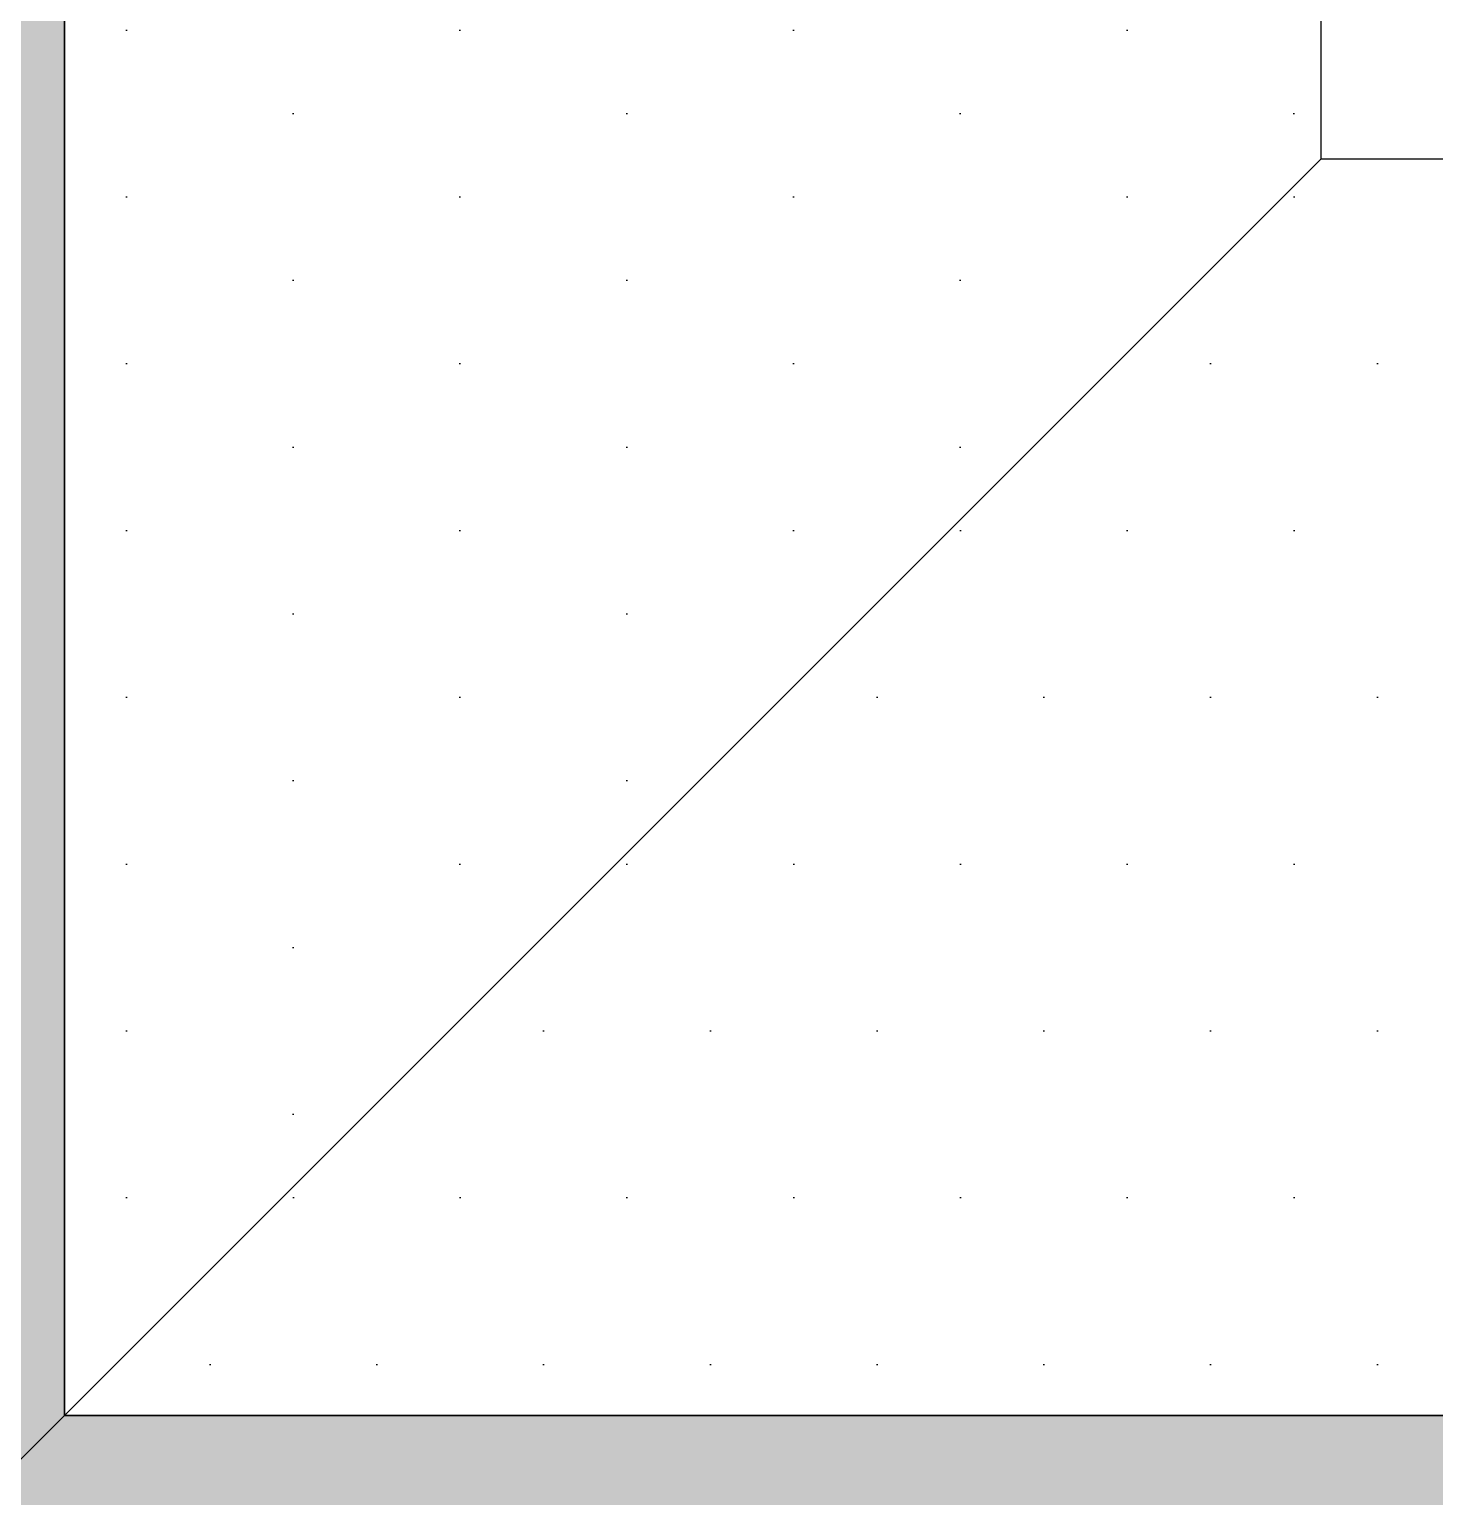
# Model space of a CAD drawing. Header units: millimetres. Extents: x 2519235 to 7246330, y 25937 to 201821.
# Drawn here: x 2717538.8 to 2717873.2, y 105497.6 to 105846.8 of the extents above; entities that cross this region are included whole.
import ezdxf

# ---------------------------------------------------------------- set-up
doc = ezdxf.new("R2010")
doc.units = ezdxf.units.MM
doc.set_wipeout_variables(frame=1)
doc.linetypes.add('CENTER', pattern=[50.800000000000004, 31.75, -6.35, 6.35, -6.35])
doc.linetypes.add('HIDDEN', pattern=[0.375, 0.25, -0.125])
for name, color, linetype in [('000 - 0_HIDE_OBJ_FRAMING_DEF_SUB_1', 7, 'Continuous'), ('000 - CONCRETE_COL_CUT_COLOR_1', 7, 'Continuous'), ('000 - CONCRETE_COL_CUT_COLOR_5', 7, 'Continuous'), ('000 - CONCRETE_COL_HATCH_', 7, 'Continuous'), ('000 - CONCRETE_COL_WIPEOUT_', 7, 'Continuous'), ('000 - STRUCTURE_STEEL_ACCESORIES_MAIN_COLOR_2', 7, 'Continuous'), ('000 - STRUCTURE_STEEL_ACCESORIES_WIPEOUT_', 7, 'Continuous'), ('010 - ASPG_ACCESSORIES_HATCH_', 7, 'Continuous'), ('010 - ASPG_ACCESSORIES_MAIN_COLOR_1', 7, 'Continuous'), ('010 - ASPG_ACCESSORIES_SUB_COLOR_1', 7, 'Continuous'), ('010 - ASPG_ACCESSORIES_SUB_COLOR_2', 7, 'Continuous'), ('010 - ASPG_ACCESSORIES_SYMBOL_', 7, 'Continuous'), ('010 - ASPG_ACCESSORIES_WIPEOUT_', 7, 'Continuous'), ('010 - ASPG_FASTERN_DEF_SUB', 7, 'Continuous'), ('010 - ASPG_FASTERN_HIDDEN_', 7, 'Continuous'), ('010 - ASPG_FASTERN_MAIN_COLOR_1', 7, 'Continuous'), ('010 - ASPG_FASTERN_SUB_COLOR_2', 7, 'Continuous'), ('010 - ASPG_FLASHING_HATCH_', 7, 'Continuous'), ('010 - ASPG_FLASHING_MAIN_COLOR_2', 7, 'Continuous'), ('010 - ASPG_FLASHING_MAIN_COLOR_4', 7, 'Continuous'), ('010 - ASPG_FLASHING_WIPEOUT_', 7, 'Continuous'), ('A-GLAZ-CURT', 7, 'Continuous'), ('Xref-PLAN-106.940$0$_C300x300', 7, 'Continuous'), ('Xref-PLAN-106.940$0$_PP-Dim', 7, 'Continuous')]:
    doc.layers.add(name, color=color, linetype=linetype)
pattern_1 = [(45, (68845973.91123614, -106253.6340706302), (-4.041115254481119, 4.041115254481119), []), (45, (68845976.60531414, -106253.6340706302), (-4.041115254481119, 4.041115254481119), [])]
pattern_2 = [(315, (-106132.4892735402, -14494238.67851865), (1.01027881362028, 1.01027881362028), []), (315, (-106132.4892735402, -14494239.35203815), (1.01027881362028, 1.01027881362028), [])]
pattern_3 = [(0, (0, 0), (3.96875, 7.9375), [0, -7.9375])]
pattern_4 = [(0, (0, 0), (19.84375, 39.6875), [0, -39.6875])]

# ---------------------------------------------------------------- blocks, each defined once
blk = doc.blocks.new('DPA_CP_Entrance Louver Grill Vertical - Louver Grill Vertical Z-27953553-ENTRANCE 1 - LOWER ROOF LEVEL PLAN')
at = {"layer": '000 - 0_HIDE_OBJ_FRAMING_DEF_SUB_1', "color": 7, "lineweight": 35}
for p, q in [((649.9999999997483, 50.00000000002328), (649.9999999997483, 0)), ((699.9999999997716, 0), (699.9999999997716, 50.00000000002328)), ((649.9999999997483, 0), (699.9999999997716, 0))]:
    blk.add_line(p, q, dxfattribs=at)
blk = doc.blocks.new('A$C7e7c92b9')
at = {"layer": 'A-GLAZ-CURT', "color": 7, "rotation": 180}
blk.add_blockref('DPA_CP_Entrance Louver Grill Vertical - Louver Grill Vertical Z-27953553-ENTRANCE 1 - LOWER ROOF LEVEL PLAN', (119320.1784537779, 10058.46624570605), dxfattribs=at)
blk = doc.blocks.new('Xref-PLAN-106.940$0$_C300-300')
at = {"color": 7}
blk.add_lwpolyline([(-150, 0), (150, 0), (150, -300), (-150, -300)], close=True, dxfattribs=at)
at = {"layer": 'Defpoints', "color": 7}
for p, q in [((0, -94.09830056250212), (0, -205.9016994374979)), ((-55.90169943746878, -150), (55.90169943746878, -150))]:
    blk.add_line(p, q, dxfattribs=at)
blk = doc.blocks.new('Xref-PLAN-106.940')
at = {"layer": 'Xref-PLAN-106.940$0$_PP-Dim', "color": 7}
for p, q in [((118619.1805612045, 12230.69307195211), (118619.1805612045, 10058.39544955259)), ((118919.1805612045, 12230.69307195211), (118919.1805612045, 10358.39544955259)), ((118919.1805612045, 10358.39544955259), (124394.1805612054, 10358.39544955259)), ((118619.1805612045, 10058.39544955259), (124394.1805612054, 10058.39544955259))]:
    blk.add_line(p, q, dxfattribs=at)
at = {"layer": 'Xref-PLAN-106.940$0$_C300x300', "color": 7}
blk.add_blockref('Xref-PLAN-106.940$0$_C300-300', (118769.1805612045, 10358.39544955259), dxfattribs=at)
blk = doc.blocks.new('*U2096')
at = {"layer": '000 - CONCRETE_COL_HATCH_'}
h = blk.add_hatch(dxfattribs=at)
h.set_pattern_fill('AR-CONC', scale=0.04)
h.set_pattern_definition([(49.99999999999999, (598.0042148602201, -835906.8256906054), (7.28738675984016, -0.6375634215561234), [0.762, -8.382000000000001]), (355, (598.0042148602201, -835906.8256906054), (-1.409736856998774, 7.642273809561406), [0.6096, -6.7056233668]), (100.4514447, (598.6114951401955, -835906.8788207454), (5.877649883614131, 7.004710076487804), [0.6476003519999999, -7.123609783999998]), (46.18420000000001, (598.0042148602201, -835904.7936906054), (10.8431616356852, -1.681693117309086), [1.143, -12.573]), (96.63555760999992, (598.9078108602093, -835904.9338306055), (9.49616536206012, 9.897044983908861), [0.9714009256, -10.6854243264]), (351.1841511700001, (598.0042148602201, -835904.7936906054), (9.496165362599081, 9.897044983421306), [0.9143986828, -10.0583892768]), (21, (599.0202148601652, -835905.3016906055), (6.064575650765299, -4.090607927483505), [0.762, -8.382000000000001]), (326.0000000000001, (599.0202148601652, -835905.3016906055), (2.472081133905883, 7.367518644892771), [0.6096, -6.7056]), (71.45144499999999, (599.5255961641792, -835905.6425746015), (8.536656771148646, 3.27691075543621), [0.6476003520000001, -7.123597503999999]), (37.50000000000001, (598.0042148602201, -835906.8256906054), (0.1235441300236727, 3.382201554926124), [0, -6.62432, 0, -6.807200000000001, 0, -6.731000000000001]), (7.499999999999999, (598.0042148602201, -835906.8256906054), (2.67278650041223, 4.00722299272478), [0, -3.88112, 0, -6.47192, 0, -2.5654]), (327.5, (595.7385348602088, -835906.8256906054), (5.423623806674856, -0.2291497597069377), [0, -2.54, 0, -7.9248, 0, -10.5156]), (317.5, (594.7225348602055, -835906.8256906054), (5.925167255440722, 1.017059641333321), [0, -3.302, 0, -5.26288, 0, -7.4676])])
h.paths.add_polyline_path([(-1.667805984044525e-10, 1.091393642127514e-11), (299.0021074263532, 0), (299.0021074263532, 300), (0, 300)])
at = {"layer": '000 - CONCRETE_COL_CUT_COLOR_1', "color": 7, "lineweight": -2}
blk.add_lwpolyline([(-1.667805984044525e-10, 1.091393642127514e-11), (299.0021074263532, 0), (299.0021074263532, 300), (0, 300), (0, 300), (0, 300), (0, 300), (0, 300), (0, 300), (0, 300), (0, 300), (0, 300), (0, 300), (0, 300), (0, 300), (0, 300), (0, 300), (0, 300), (0, 300), (0, 300), (0, 300), (0, 300), (0, 300), (0, 300), (0, 300), (0, 300), (0, 300), (0, 300), (0, 300), (0, 300), (0, 300), (0, 300), (0, 300), (0, 300), (0, 300), (0, 300), (0, 300), (0, 300), (0, 300), (0, 300), (0, 300), (0, 300), (0, 300), (0, 300), (0, 300), (0, 300), (0, 300), (0, 300)], close=True, dxfattribs=at)
blk = doc.blocks.new('A$C6d15e31b')
at = {"color": 7}
blk.add_blockref('Xref-PLAN-106.940', (-135619.3374636862, -23258.39544955263), dxfattribs=at)
at = {"layer": '000 - 0_HIDE_OBJ_FRAMING_DEF_SUB_1', "color": 7}
blk.add_blockref('A$C7e7c92b9', (-135619.3374636862, -23258.39544955263), dxfattribs=at)
at = {"layer": '000 - CONCRETE_COL_CUT_COLOR_5', "color": 7}
blk.add_blockref('*U2096', (-16999.15900990833, -13200.00000000003), dxfattribs=at)
blk = doc.blocks.new('*U3382')
at = {"layer": '010 - ASPG_ACCESSORIES_SUB_COLOR_2', "color": 7}
for p, q in [((-2.084999999999127, -1.547816335794778), (-2.084999999999127, 0)), ((2.084999999999013, -1.047816335789321), (2.084999999999127, 0)), ((-2.729999999999563, -1.899999999995998), (2.729999999999563, -1.399999999995998)), ((-2.729999999999563, -1.899999999995998), (-2.084999999999127, -1.547816335789321)), ((-2.729999999999563, -1.899999999995998), (-2.084999999999127, -2.252183664200857)), ((-2.729999999999563, -3.69999999999709), (2.729999999999563, -3.19999999999709)), ((-2.729999999999563, -3.69999999999709), (-2.084999999999127, -3.347816335790412)), ((-2.084999999999127, -1.547816335789321), (2.084999999999127, -1.047816335789321)), ((-2.084999999999127, -2.252183664200857), (2.084999999999127, -1.752183664200857)), ((-2.084999999999013, -3.347816335790412), (-2.084999999999127, -2.252183664206314)), ((-2.084999999999127, -3.347816335790412), (2.084999999999127, -2.847816335790412)), ((2.729999999999563, -1.399999999995998), (2.084999999999127, -1.047816335789321)), ((2.729999999999563, -1.399999999995998), (2.084999999999127, -1.752183664200857)), ((2.084999999999013, -2.847816335790412), (2.0849999999989, -1.752183664201084)), ((2.729999999999563, -3.19999999999709), (2.084999999999127, -2.847816335790412)), ((2.729999999999563, -3.19999999999709), (2.084999999999127, -3.552183664201948)), ((-2.729999999999563, -3.69999999999709), (-2.084999999999127, -4.052183664201948)), ((-2.729999999999563, -5.499999999998181), (2.729999999999563, -4.999999999998181)), ((-2.729999999999563, -5.499999999998181), (2.729999999999563, -4.999999999998181)), ((-2.729999999999563, -5.499999999998181), (-2.084999999999127, -5.147816335791504)), ((-2.729999999999563, -5.499999999998181), (-2.084999999999127, -5.147816335791504)), ((-2.729999999999563, -5.499999999998181), (-2.084999999999127, -5.852183664203039)), ((-2.729999999999563, -5.499999999998181), (-2.084999999999127, -5.852183664203039)), ((-2.729999999999563, -7.299999999999272), (2.729999999999563, -6.799999999999272)), ((-2.729999999999563, -7.299999999999272), (-2.084999999999127, -6.947816335792595)), ((-2.084999999999127, -4.052183664201948), (2.084999999999127, -3.552183664201948)), ((-2.0849999999989, -5.147816335791504), (-2.084999999999013, -4.052183664201948)), ((-2.084999999999127, -5.147816335791504), (2.084999999999127, -4.647816335791504)), ((-2.084999999999127, -5.147816335791504), (2.084999999999127, -4.647816335791504)), ((-2.084999999999127, -5.852183664203039), (2.084999999999127, -5.352183664203039)), ((-2.084999999999127, -5.852183664203039), (2.084999999999127, -5.352183664203039)), ((-2.084999999999127, -6.947816335792595), (-2.0849999999989, -5.852183664203039)), ((-2.084999999999127, -6.947816335792595), (-2.084999999999127, -5.852183664203039)), ((-2.084999999999127, -6.947816335792595), (2.084999999999127, -6.447816335792595)), ((2.084999999999241, -4.647816335791504), (2.084999999999241, -3.552183664201948)), ((2.729999999999563, -4.999999999998181), (2.084999999999127, -4.647816335791504)), ((2.729999999999563, -4.999999999998181), (2.084999999999127, -4.647816335791504)), ((2.729999999999563, -4.999999999998181), (2.084999999999127, -5.352183664203039)), ((2.729999999999563, -4.999999999998181), (2.084999999999127, -5.352183664203039)), ((2.084999999999127, -6.447816335792595), (2.084999999999127, -5.352183664203039)), ((2.084999999999127, -6.447816335792595), (2.084999999999241, -5.352183664203039)), ((2.729999999999563, -6.799999999999272), (2.084999999999127, -6.447816335792595)), ((2.729999999999563, -6.799999999999272), (2.084999999999127, -7.152183664204131)), ((-2.729999999999563, -7.299999999999272), (-2.084999999999127, -7.652183664204131)), ((-2.729999999999563, -9.099999999998545), (-2.084999999999127, -8.747816335793686)), ((-2.729999999999563, -9.099999999998545), (-1.568355612604137, -8.982641209644498)), ((-2.729999999999563, -9.099999999998545), (-2.084999999999127, -9.452183664205222)), ((-2.084999999999127, -7.652183664204131), (2.084999999999127, -7.152183664204131)), ((-2.084999999999127, -8.747816335793686), (-2.084999999999127, -7.652183664204131)), ((-2.084999999999127, -8.747816335793686), (-1.064489079482883, -8.605286877620529)), ((-2.084999999999127, -9.452183664205222), (-1.629698446698967, -9.388594061787444)), ((-2.084999999999127, -10.54781633579296), (-2.084999999999127, -9.452183664205222)), ((0.4333070988686814, -8.43729858455481), (2.084999999999127, -8.247816335793686)), ((0.7141825614198751, -8.775605983184505), (2.729999999999563, -8.599999999998545)), ((0.7141825614198751, -9.102437496409038), (2.084999999999127, -8.952183664205222)), ((0.7141825614198751, -10.20507654483481), (2.084999999999127, -10.04781633579296)), ((0.7141825614198751, -10.57560598318378), (2.729999999999563, -10.39999999999964)), ((2.084999999999127, -8.247816335793686), (2.084999999999127, -7.152183664204131)), ((2.729999999999563, -8.599999999998545), (2.084999999999127, -8.247816335793686)), ((2.729999999999563, -8.599999999998545), (2.084999999999127, -8.952183664205222)), ((2.084999999999127, -10.04781633579296), (2.084999999999127, -8.952183664205222)), ((2.729999999999563, -10.39999999999964), (2.084999999999127, -10.04781633579296)), ((2.729999999999563, -10.39999999999964), (2.084999999999127, -10.75218366420449)), ((-2.729999999999563, -10.89999999999964), (-2.084999999999127, -10.54781633579296)), ((-2.729999999999563, -10.89999999999964), (-1.844567201240352, -10.81054635710279)), ((-2.729999999999563, -10.89999999999964), (-2.084999999999127, -11.25218366420449)), ((-2.084999999999127, -10.54781633579296), (-1.798826981090315, -10.50784803706301)), ((-2.084999999999127, -11.25218366420449), (-1.907557413303948, -11.22740118002912)), ((-2.084999999999127, -12.40167565273805), (-2.084999999999127, -11.25218366420449)), ((-2.084999999999127, -12.40167565273805), (-2.084999999999127, -15.59999999999854)), ((0.7141825614198751, -10.90243749640831), (2.084999999999127, -10.75218366420449)), ((2.084999999999127, -10.75218366420449), (2.084999999999127, -15.59999999999854)), ((0, -17.19999999999891), (-2.084999999999127, -15.59999999999854)), ((0, -17.19999999999891), (2.084999999999127, -15.59999999999854))]:
    blk.add_line(p, q, dxfattribs=at)
blk.add_lwpolyline([(0, -17.19999999999891), (0.7141825614198751, -11.45704931750151), (0.7141825614198751, -8.736688384093213, 0.4176573264866609), (0.4106596181591158, -8.436709070021607, 0.07099332720072511), (-1.529698998669119, -8.726820576112004), (-2.084999999999127, -12.40167565273805)], format="xyb", dxfattribs=at)
at = {"layer": '010 - ASPG_ACCESSORIES_SYMBOL_', "color": 7, "linetype": 'CENTER'}
blk.add_line((0, 6.142561988594025), (0, -18.19999999999891), dxfattribs=at)
at = {"layer": '010 - ASPG_FASTERN_MAIN_COLOR_1', "color": 7}
for p, q in [((-4.170000000000073, 5.049999999999272), (-4.170000000000073, 1.200000000000728)), ((3.127500000000509, 5.450000000000728), (-3.127500000000509, 5.450000000000728)), ((-2.084999999999127, 5.049999999999272), (-2.084999999999127, 1.200000000000728)), ((2.084999999999127, 5.049999999999272), (2.084999999999127, 1.200000000000728)), ((4.170000000000073, 5.049999999999272), (4.170000000000073, 1.200000000000728)), ((-5.5, 0.5499999999992724), (-5.5, 0)), ((5.5, 0), (-5.5, 0)), ((-5.200000000000728, 0.8500000000003638), (-4.170000000000073, 1.200000000000728)), ((5.200000000000728, 0.8500000000003638), (-5.200000000000728, 0.8500000000003638)), ((4.170000000000073, 1.200000000000728), (-4.170000000000073, 1.200000000000728)), ((-2.57630675031578, 0.8500000000003638), (-2.084999999999127, 1.200000000000728)), ((2.44630675031658, 0.8500000000003638), (2.084999999999127, 1.200000000000728)), ((5.200000000000728, 0.8500000000003638), (4.170000000000073, 1.200000000000728)), ((5.5, 0.5499999999992724), (5.5, 0))]:
    blk.add_line(p, q, dxfattribs=at)
for centre, radius, start, end in [((-3.127500000000509, 3.891492187500262), 1.55850781249987, 48.01707852331997, 131.98292147668), ((0, -0.1840312499989523), 5.634031249999114, 68.2799117114248, 111.7200882885752), ((3.127500000000509, 3.891492187500262), 1.558507812499965, 48.01707852331997, 131.98292147668), ((-5.200000000000728, 0.5499999999992724), 0.3, 90, 180), ((5.200000000000728, 0.5499999999992724), 0.3, 0, 90)]:
    blk.add_arc(centre, radius, start, end, dxfattribs=at)
blk = doc.blocks.new('G$C7D677D58')
at = {"layer": '010 - ASPG_FASTERN_MAIN_COLOR_1'}
h = blk.add_hatch(dxfattribs=at)
h.set_pattern_fill('ANSI35', scale=0.02, angle=280.6768409131589, style=0)
h.set_pattern_definition([(145.6768409131589, (67.45353497568851, -13.09426057516771), (0.00281929956869494, 0.00412935224241727), []), (145.6768409131589, (67.45006064978782, -13.09491560150343), (0.00281929956869494, 0.00412935224241727), [0.006249999999999968, -0.001249999999999992, 0, -0.001249999999999992])])
h.paths.add_polyline_path([(0.02989179726182556, 0.01545000000078289), (0.02447319464567954, 0.01545000000078289), (0.02447319464567954, 0.0005500000004303729), (0.02989179726182556, 0.0005500000004303729)])
at = {"layer": '010 - ASPG_FASTERN_DEF_SUB', "color": 7, "ltscale": 0.1}
blk.add_line((0.03829179726176335, 0.007999999999924512), (0, 0.007999999999924512, -2.806346833239134e-06), dxfattribs=at)
at = {"layer": '010 - ASPG_FASTERN_MAIN_COLOR_1', "color": 7}
for p, q in [((0.01247319464710017, 0.01492820323028354, -2.806346833239134e-06), (0.007673194646940829, 0.01492820323028354, -2.806346833239134e-06)), ((0.01327319464712673, 0, -2.806346833239134e-06), (0.01327319464712673, 0.01599999999996271, -2.806346833239134e-06)), ((0.01327319464712673, 0.01599999999996271, -2.806346833239134e-06), (0.01447319464705288, 0.01599999999996271, -2.806346833239134e-06)), ((0.01447319464705288, 0.01599999999996271, -2.806346833239134e-06), (0.01447319464705288, 0, -2.806346833239134e-06)), ((0.02989179726182556, 0), (0.02989179726182556, 0.01599999999996271)), ((0.02989179726182556, 0.01599999999996271), (0.03109179726175171, 0.01599999999996271)), ((0.03109179726175171, 0.01599999999996271), (0.03109179726175171, 0)), ((0.03109179726175171, 0.001071796769679167), (0.03109179726175171, 0.01492820323028354)), ((0.03589179726191105, 0.01492820323028354), (0.03109179726175171, 0.01492820323028354)), ((0.002400000000079672, 0.01199999999994361, -2.806346833239134e-06), (0.001600000000053114, 0.01119999999991705, -2.806346833239134e-06)), ((0.001600000000053114, 0.00479999999993197, -2.806346833239134e-06), (0.001600000000053114, 0.01119999999991705, -2.806346833239134e-06)), ((0.006873194647141645, 0.01119999999991705, -2.806346833239134e-06), (0.001600000000053114, 0.01119999999991705, -2.806346833239134e-06)), ((0.006873194647141645, 0.01199999999994361, -2.806346833239134e-06), (0.002400000000079672, 0.01199999999994361, -2.806346833239134e-06)), ((0.006873194647141645, 0.002803847577297347, -2.806346833239134e-06), (0.006873194647141645, 0.01319615242266536, -2.806346833239134e-06)), ((0.01247319464710017, 0.01146410161504718, -2.806346833239134e-06), (0.007673194646940829, 0.01146410161504718, -2.806346833239134e-06)), ((0.01327319464712673, 0.002803847577297347, -2.806346833239134e-06), (0.01327319464712673, 0.01319615242266536, -2.806346833239134e-06)), ((0.03589179726191105, 0.01146410161504718), (0.03109179726175171, 0.01146410161504718)), ((0.03669179726193761, 0.002803847577297347), (0.03669179726193761, 0.01319615242266536)), ((0.006873194647141645, 0.00479999999993197, -2.806346833239134e-06), (0.001600000000053114, 0.00479999999993197, -2.806346833239134e-06)), ((0.002400000000079672, 0.003999999999905413, -2.806346833239134e-06), (0.001600000000053114, 0.00479999999993197, -2.806346833239134e-06)), ((0.006873194647141645, 0.003999999999905413, -2.806346833239134e-06), (0.002400000000079672, 0.003999999999905413, -2.806346833239134e-06)), ((0.01247319464710017, 0.00453589838480184, -2.806346833239134e-06), (0.007673194646940829, 0.00453589838480184, -2.806346833239134e-06)), ((0.03589179726191105, 0.00453589838480184), (0.03109179726175171, 0.00453589838480184)), ((0.01247319464710017, 0.001071796769679167, -2.806346833239134e-06), (0.007673194646940829, 0.001071796769679167, -2.806346833239134e-06)), ((0.01447319464705288, 0, -2.806346833239134e-06), (0.01327319464712673, 0, -2.806346833239134e-06)), ((0.03109179726175171, 0), (0.02989179726182556, 0)), ((0.03589179726191105, 0.001071796769679167), (0.03109179726175171, 0.001071796769679167))]:
    blk.add_line(p, q, dxfattribs=at)
at = {"layer": '010 - ASPG_FASTERN_MAIN_COLOR_1', "color": 7, "elevation": -2.806346833239134e-06}
for points in [[(0.007673194646940829, 0.01492820323028354, 0.4618802153516978), (0.007673194646940829, 0.01146410161504718, 0.2309401076757868), (0.007673194646940829, 0.00453589838480184, 0.461880215351701), (0.007673194646940829, 0.001071796769679167)], [(0.01247319464710017, 0.01492820323028354, -0.4618802153516978), (0.01247319464710017, 0.01146410161504718, -0.2309401076757868), (0.01247319464710017, 0.00453589838480184, -0.461880215351701), (0.01247319464710017, 0.001071796769679167)], [(0.03589179726191105, 0.01492820323028354, -0.4618802153516978), (0.03589179726191105, 0.01146410161504718, -0.2309401076757868), (0.03589179726191105, 0.00453589838480184, -0.4618802153517009), (0.03589179726191105, 0.001071796769679167)]]:
    blk.add_lwpolyline(points, format="xyb", dxfattribs=at)
at = {"layer": '010 - ASPG_FASTERN_MAIN_COLOR_1', "color": 7}
blk.add_lwpolyline([(0.02989179726182556, 0.01545000000078289), (0.02447319464567954, 0.01545000000078289), (0.02447319464567954, 0.0005500000004303729), (0.02989179726182556, 0.0005500000004303729)], close=True, dxfattribs=at)
at = {"layer": '010 - ASPG_FASTERN_SUB_COLOR_2', "color": 7, "linetype": 'HIDDEN'}
for p, q in [((0.02989179726182556, 0.01199999999994361), (0.01447319464705288, 0.01199999999994361, -2.806346833239134e-06)), ((0.02989179726182556, 0.01119999999991705), (0.01447319464705288, 0.01119999999991705, -2.806346833239134e-06)), ((0.02989179726182556, 0.00479999999993197), (0.01447319464705288, 0.00479999999993197, -2.806346833239134e-06)), ((0.02989179726182556, 0.003999999999905413), (0.01447319464705288, 0.003999999999905413, -2.806346833239134e-06))]:
    blk.add_line(p, q, dxfattribs=at)
blk = doc.blocks.new('010 - ASPG_ACCESSORIES_BRACKET_FOR_FRAME_TYPE-1_CUT-VIEW')
at = {"color": 7}
blk.add_wipeout([(4.656612873077393e-10, 25.00000000008731), (4.656612873077393e-10, 1.8189894035458565e-12), (40, 1.8189894035458565e-12), (40, 3.000000000153044), (3.0000000003213074, 3.000000000153044), (3.0000000003213074, 25.00000000008731)], dxfattribs=at).dxf.layer = '010 - ASPG_ACCESSORIES_WIPEOUT_'
at = {"layer": '010 - ASPG_ACCESSORIES_HATCH_'}
h = blk.add_hatch(dxfattribs=at)
h.set_pattern_fill('ANSI32', scale=0.03)
h.set_pattern_definition(pattern_1)
h.paths.add_polyline_path([(1.452183664310724, 16.08500000019558), (1.100000000093132, 16.73000000005413), (0.7478163363412023, 16.08500000019558), (4.656612873077393e-10, 16.08500000019558), (4.656612873077393e-10, 25.00000000008731), (3.000000000465661, 25.00000000008731), (2.9848025678657, 16.08500000019558)])
h = blk.add_hatch(dxfattribs=at)
h.set_pattern_fill('ANSI32', scale=0.03)
h.set_pattern_definition(pattern_1)
h.paths.add_polyline_path([(4.656612873077393e-10, 0), (4.656612873077393e-10, 11.78062006374239), (0.1825785292312503, 11.91500000003725), (1.247816335875541, 11.91500000003725), (1.600000000558794, 11.27000000019325), (1.952183664776385, 11.91500000003725), (3.000000000465661, 11.9150000000518), (3.000000000465661, 3.000000000160071), (19.70000000018626, 3.000000000043656), (19.70000000018626, 1.164153218269348e-10)])
h = blk.add_hatch(dxfattribs=at)
h.set_pattern_fill('ANSI32', scale=0.03)
h.set_pattern_definition(pattern_1)
h.paths.add_polyline_path([(28.70000000018626, 1.164153218269348e-10), (28.70000000018626, 3.000000000043656), (40, 3.000000000160071), (40, 0)])
at = {"layer": '010 - ASPG_ACCESSORIES_MAIN_COLOR_1', "color": 7}
blk.add_lwpolyline([(4.656612873077393e-10, 25.00000000008731), (4.656612873077393e-10, 0), (40, 0), (40, 3.000000000160071), (3.000000000465661, 3.000000000160071), (3.000000000465661, 25.00000000008731)], close=True, dxfattribs=at)
at = {"layer": '010 - ASPG_ACCESSORIES_SUB_COLOR_1', "color": 7}
for points in [[(1.452183664310724, 16.08500000019558), (1.100000000093132, 16.73000000005413), (0.7478163363412023, 16.08500000019558), (4.656612873077393e-10, 16.08500000019558), (4.656612873077393e-10, 25.00000000008731), (3.000000000465661, 25.00000000008731), (2.9848025678657, 16.08500000019558)], [(4.656612873077393e-10, 0), (4.656612873077393e-10, 11.78062006374239), (0.1825785292312503, 11.91500000003725), (1.247816335875541, 11.91500000003725), (1.600000000558794, 11.27000000019325), (1.952183664776385, 11.91500000003725), (3.000000000465661, 11.9150000000518), (3.000000000465661, 3.000000000160071), (19.70000000018626, 3.000000000043656), (19.70000000018626, 1.164153218269348e-10)], [(28.70000000018626, 1.164153218269348e-10), (28.70000000018626, 3.000000000043656), (40, 3.000000000160071), (40, 0)]]:
    blk.add_lwpolyline(points, close=True, dxfattribs=at)
blk = doc.blocks.new('000_ASPG_TYP_FILES_EXPANSION_BOLT_1')
at = {"layer": '010 - ASPG_FASTERN_HIDDEN_', "color": 7, "linetype": 'CENTER'}
blk.add_line((-15.26864065614063, 9.349345953436885e-16), (74.85623900254723, -4.583622674533936e-15), dxfattribs=at)
at = {"layer": '010 - ASPG_FASTERN_MAIN_COLOR_1', "color": 7}
for p, q in [((-8.000000000029104, 7.211963661015035), (-7.359999999956925, 7.851963660985349)), ((-8.000000000029104, 7.211963661015035), (-8.000000000029104, -7.211963661000481)), ((-7.359999999956925, 7.851963660985349), (-2.24000000001979, 7.851963660985348)), ((-1.600000000034924, 7.211963661015034), (-2.24000000001979, 7.851963660985348)), ((-1.600000000034924, 7.211963661015034), (-1.600000000034925, -7.211963661000482)), ((-7.359999999956926, 3.925981830441743), (-2.24000000001979, 3.925981830441742)), ((-7.359999999956926, -3.92598183042719), (-2.240000000019791, -3.92598183042719)), ((-7.359999999956927, -7.851963660985347), (-8.000000000029104, -7.211963661000481)), ((-7.359999999956927, -7.851963660985347), (-2.240000000019791, -7.851963660985348)), ((-2.240000000019791, -7.851963660985348), (-1.600000000034925, -7.211963661000482))]:
    blk.add_line(p, q, dxfattribs=at)
blk.add_lwpolyline([(-1.600000000034925, -8.400000000052387), (-5.143516556450961e-16, -8.400000000052387), (5.143516556450961e-16, 8.400000000052387), (-1.600000000034924, 8.400000000052387)], close=True, dxfattribs=at)
for centre, radius, start, end in [((-4.66958333333605, 5.888972745771753), 3.330416666666676, 143.8846352637614, 216.115364737895), ((-4.930416666640667, 5.888972745771753), 3.330416666666676, 323.884635262105, 36.11536473623859), ((4.361666666693054, -2.670750561156677e-16), 12.36166666666667, 161.4825631773627, 198.5174368226373), ((-13.96166666666977, 8.549055197049716e-16), 12.36166666666667, 341.4825631773626, 18.51743682263733), ((-4.66958333333605, -5.888972745771753), 3.330416666666676, 143.884635262105, 216.1153647362386), ((-4.930416666640667, -5.888972745771753), 3.330416666666676, 323.8846352637614, 36.11536473789496)]:
    blk.add_arc(centre, radius, start, end, dxfattribs=at)
at = {"layer": '010 - ASPG_FASTERN_SUB_COLOR_2', "color": 7}
for p, q in [((-10.9215796769422, 4.000000000014553), (-11.72089587236405, 2.799999999973807)), ((-10.9215796769422, 4.000000000014553), (-11.61439999999129, -4.000000000014551)), ((-10.33270272545633, 2.799999999973807), (-10.9215796769422, 4.000000000014553)), ((-9.535979677020805, 4.000000000014553), (-10.33270272545633, 2.799999999973807)), ((-9.535979677020805, 4.000000000014553), (-10.22880000004079, -4.000000000014551)), ((-8.947102725418517, 2.799999999973807), (-9.535979677020805, 4.000000000014553)), ((-8.150379676982993, 4.000000000014553), (-8.947102725418517, 2.799999999973807)), ((-8.150379676982993, 4.000000000014553), (-8.84320000000298, -4.000000000014551)), ((0.6632203230692542, 4.000000000014552), (-0.1335027254826853, 2.799999999973807)), ((0.6632203230692542, 4.000000000014552), (-0.02959999995073328, -4.000000000014552)), ((1.25209727458423, 2.799999999973807), (0.6632203230692542, 4.000000000014552)), ((2.048820323019755, 4.000000000014552), (1.25209727458423, 2.799999999973807)), ((2.048820323019755, 4.000000000014552), (1.355999999999767, -4.000000000014552)), ((2.637697274622042, 2.799999999973807), (2.048820323019755, 4.000000000014552)), ((3.434420323057566, 4.000000000014552), (2.637697274622042, 2.799999999973807)), ((3.434420323057566, 4.000000000014552), (2.741600000037578, -4.000000000014552)), ((4.023297274572542, 2.799999999973806), (3.434420323057566, 4.000000000014552)), ((4.820020323008066, 4.000000000014552), (4.023297274572542, 2.799999999973806)), ((4.820020323008066, 4.000000000014552), (4.127199999988079, -4.000000000014552)), ((5.408897274610354, 2.799999999973806), (4.820020323008066, 4.000000000014552)), ((6.205620323045878, 4.000000000014552), (5.408897274610354, 2.799999999973806)), ((6.205620323045878, 4.000000000014552), (5.512800000025891, -4.000000000014552)), ((6.79449727453175, 2.799999999973806), (6.205620323045878, 4.000000000014552)), ((7.591220322996378, 4.000000000014551), (6.79449727453175, 2.799999999973806)), ((7.591220322996378, 4.000000000014551), (6.898399999947287, -4.000000000014552)), ((8.180097274598666, 2.799999999973806), (7.591220322996378, 4.000000000014551)), ((8.97682032303419, 4.000000000014551), (8.180097274598666, 2.799999999973806)), ((8.97682032303419, 4.000000000014551), (8.284000000014203, -4.000000000014553)), ((9.565697274520062, 2.799999999973806), (8.97682032303419, 4.000000000014551)), ((10.362420323072, 4.000000000014551), (9.565697274520062, 2.799999999973806)), ((10.362420323072, 4.000000000014551), (9.669600000052014, -4.000000000014553)), ((10.95129727458698, 2.799999999973806), (10.362420323072, 4.000000000014551)), ((11.7480203230225, 4.000000000014551), (10.95129727458698, 2.799999999973806)), ((11.7480203230225, 4.000000000014551), (11.05520000000251, -4.000000000014553)), ((12.33689727462479, 2.799999999973806), (11.7480203230225, 4.000000000014551)), ((13.13362032306031, 4.000000000014551), (12.33689727462479, 2.799999999973806)), ((13.13362032306031, 4.000000000014551), (12.44080000004033, -4.000000000014553)), ((13.13362032306031, 4.000000000014551), (47.5000000000291, 4.000000000014549)), ((47.5000000000291, 3.000000000043653), (47.5000000000291, 4.000000000014549)), ((50.50000000005821, 4.000000000014549), (60.29349832783919, 4.565945234964598)), ((50.50000000005821, 1.999999999956341), (50.50000000005821, 4.000000000014549)), ((60.29349832783919, 4.565945234964598), (60.29349832783919, -1.068101395154376)), ((67.5, 4.000000000014547), (60.29349832783919, 3.279349832839213)), ((67.5, -4.000000000014556), (67.5, 4.000000000014547)), ((-13.0000000000291, 1.999999999956345), (-12.16536610751064, 2.78428793490457)), ((-13.0000000000291, -1.999999999956343), (-13.0000000000291, 1.999999999956345)), ((-11.72089587236405, 2.799999999973807), (-12.20587009846349, -2.799999999973806)), ((-12.16536610751064, 2.78428793490457), (-11.71493255696259, 2.844075092638378)), ((-10.33270272545633, 2.799999999973807), (-10.81767695155577, -2.799999999973806)), ((-8.947102725418517, 2.799999999973807), (-9.432076951488853, -2.799999999973806)), ((1.25209727458423, 2.799999999973807), (0.7671230484847908, -2.799999999973807)), ((2.637697274622042, 2.799999999973807), (2.152723048435291, -2.799999999973807)), ((4.023297274572542, 2.799999999973806), (3.538323048473103, -2.799999999973807)), ((5.408897274610354, 2.799999999973806), (4.923923048423603, -2.799999999973807)), ((6.79449727453175, 2.799999999973806), (6.309523048461415, -2.799999999973807)), ((8.180097274598666, 2.799999999973806), (7.695123048499227, -2.799999999973807)), ((9.565697274520062, 2.799999999973806), (9.080723048449727, -2.799999999973807)), ((10.95129727458698, 2.799999999973806), (10.46632304848754, -2.799999999973807)), ((12.33689727462479, 2.799999999973806), (11.85192304843804, -2.799999999973807)), ((50.50000000005821, 3.000000000043653), (47.5000000000291, 3.000000000043653)), ((50.50000000005821, 1.999999999956341), (51.5000000000291, 1.999999999956341)), ((50.50000000005821, -4.000000000014555), (50.50000000005821, 1.04255772453325)), ((50.65813716000412, 1.193949539578167), (51.02902187901782, 1.193949539578167)), ((52.02902187898871, 0.1939495396072712), (52.02902187898871, -0.7475786201248443)), ((52.5, 0.999999999970893), (52.5, -3.214697847761802e-15)), ((54.72792407794623, -0.3162277660012511), (55.27207592205377, 1.316227765986693)), ((55.03590488355258, -1.104050547830415), (55.74926603140193, 0.7656552351108951)), ((56.22075922007207, 1.999999999956341), (57.5, 1.999999999956341)), ((56.68357206514338, 1.409183307376221), (57.11225793708581, 1.409183307376221)), ((58.11087046129978, 0.4618428399699006), (58.17742339696269, -0.8002381526894204)), ((58.5, 0.9999999999708926), (58.5, -0.03725061344448835)), ((-13.0000000000291, -1.999999999956343), (-12.16536610751064, -2.835704890574561)), ((-11.61439999999129, -4.000000000014551), (-12.20587009846349, -2.799999999973806)), ((-10.81767695155577, -2.799999999973806), (-11.61439999999129, -4.000000000014551)), ((-10.22880000004079, -4.000000000014551), (-10.81767695155577, -2.799999999973806)), ((-9.432076951488853, -2.799999999973806), (-10.22880000004079, -4.000000000014551)), ((-8.84320000000298, -4.000000000014551), (-9.432076951488853, -2.799999999973806)), ((-8.046476951567456, -2.799999999973806), (-8.84320000000298, -4.000000000014551)), ((0.7671230484847908, -2.799999999973807), (-0.02959999995073328, -4.000000000014552)), ((1.355999999999767, -4.000000000014552), (0.7671230484847908, -2.799999999973807)), ((2.152723048435291, -2.799999999973807), (1.355999999999767, -4.000000000014552)), ((2.741600000037578, -4.000000000014552), (2.152723048435291, -2.799999999973807)), ((3.538323048473103, -2.799999999973807), (2.741600000037578, -4.000000000014552)), ((4.127199999988079, -4.000000000014552), (3.538323048473103, -2.799999999973807)), ((4.923923048423603, -2.799999999973807), (4.127199999988079, -4.000000000014552)), ((5.512800000025891, -4.000000000014552), (4.923923048423603, -2.799999999973807)), ((6.309523048461415, -2.799999999973807), (5.512800000025891, -4.000000000014552)), ((6.898399999947287, -4.000000000014552), (6.309523048461415, -2.799999999973807)), ((7.695123048499227, -2.799999999973807), (6.898399999947287, -4.000000000014552)), ((8.284000000014203, -4.000000000014553), (7.695123048499227, -2.799999999973807)), ((9.080723048449727, -2.799999999973807), (8.284000000014203, -4.000000000014553)), ((9.669600000052014, -4.000000000014553), (9.080723048449727, -2.799999999973807)), ((10.46632304848754, -2.799999999973807), (9.669600000052014, -4.000000000014553)), ((11.05520000000251, -4.000000000014553), (10.46632304848754, -2.799999999973807)), ((11.85192304843804, -2.799999999973807), (11.05520000000251, -4.000000000014553)), ((12.44080000004033, -4.000000000014553), (11.85192304843804, -2.799999999973807)), ((47.5000000000291, -4.000000000014555), (47.5000000000291, -3.000000000043659)), ((47.5000000000291, -3.000000000043659), (50.50000000005821, -3.000000000043659)), ((53.02902187895961, -1.747578620095741), (54.10159884969471, -1.747578620095741)), ((53.5, -0.9999999999708995), (53.77924077992793, -0.9999999999708995)), ((59.17603592126397, -1.747578620095741), (60.29349832783919, -1.747578620095741)), ((59.4620560821204, -1.036530483703249), (60.29349832783919, -1.068101395154376)), ((60.29349832783919, -1.747578620095741), (60.29349832783919, -4.689106779886064)), ((60.29349832783919, -3.27934983283922), (67.5, -4.000000000014556)), ((12.50000000005821, -4.000000000014553), (47.5000000000291, -4.000000000014555)), ((60.29349832783919, -4.689106779886064), (50.50000000005821, -4.000000000014555))]:
    blk.add_line(p, q, dxfattribs=at)
for centre, start, end in [((51.02902187901782, 0.1939495396072712), 0, 121.939390925067), ((51.5000000000291, 0.9999999999708931), 0, 90), ((56.22075922007207, 0.9999999999708927), 90, 161.565051177078), ((56.68357206514338, 0.4091833074053249), 90, 159.1163175735186), ((57.11225793708581, 0.4091833074053249), 3.018565158218145, 90), ((57.5, 0.9999999999708926), 0, 90), ((53.02902187895961, -0.7475786201248443), 180, 270), ((53.5, -3.27593018771917e-15), 180, 270), ((53.77924077992793, -3.293028754085677e-15), 270, 341.565051177078), ((54.10159884969471, -0.7475786201248444), 270, 339.1163175735186), ((59.17603592126397, -0.7475786201248448), 183.0185651582182, 270), ((59.4999999999709, -0.03725061344448841), 180, 267.825451638266)]:
    blk.add_arc(centre, 1, start, end, dxfattribs=at)
blk = doc.blocks.new('*U2117')
at = {"color": 7, "xscale": -1, "rotation": 270}
blk.add_blockref('*U3382', (3, 10.99999999995634), dxfattribs=at)
at = {"color": 7}
blk.add_wipeout([(46.84099009260989, 75.00000000008679), (46.8409900926099, 29.999999999650232), (1.8409900926053524, 29.99999999965022), (1.8409900926053524, 25.000000000086775), (51.84099009260535, 25.000000000086786), (51.840990092605345, 75.00000000008679)], dxfattribs=at).dxf.layer = '000 - STRUCTURE_STEEL_ACCESORIES_WIPEOUT_'
at = {"layer": '010 - ASPG_ACCESSORIES_HATCH_'}
h = blk.add_hatch(dxfattribs=at)
h.set_pattern_fill('ANSI32', scale=0.03, angle=-90.00000000000001)
h.set_pattern_definition([(315, (-106130.6482834476, -14494238.67851865), (1.01027881362028, 1.01027881362028), []), (315, (-106130.6482834476, -14494239.35203815), (1.01027881362028, 1.01027881362028), [])])
h.paths.add_polyline_path([(46.84099009260535, 75.00000000008677), (46.84099009260535, 30.00000000008677), (1.840990092605352, 30.00000000008677), (1.840990092605352, 25.00000000008677), (51.84099009260535, 25.00000000008677), (51.84099009260535, 75.00000000008677)])
at = {"layer": '000 - STRUCTURE_STEEL_ACCESORIES_MAIN_COLOR_2', "color": 7}
blk.add_lwpolyline([(46.84099009260535, 75.00000000008677), (46.84099009260535, 30.00000000008677), (1.840990092605352, 30.00000000008677), (1.840990092605352, 25.00000000008677), (51.84099009260535, 25.00000000008677), (51.84099009260535, 75.00000000008677)], close=True, dxfattribs=at)
at = {"color": 7}
blk.add_blockref('000_ASPG_TYP_FILES_EXPANSION_BOLT_1', (46.8409900926099, 52.49999999986851), dxfattribs=at)
at = {"color": 7, "xscale": -1000, "yscale": 1000, "zscale": 1000, "rotation": 90}
blk.add_blockref('G$C7D677D58', (32.1999999997206, 46.47319464563043, 0.001403173416619567), dxfattribs=at)
at = {"color": 7, "xscale": -1, "rotation": 180}
blk.add_blockref('010 - ASPG_ACCESSORIES_BRACKET_FOR_FRAME_TYPE-1_CUT-VIEW', (-4.656612873077393e-10, 25.00000000008731), dxfattribs=at)
blk = doc.blocks.new('*U2118')
at = {"color": 7, "xscale": -1, "rotation": 270}
blk.add_blockref('*U3382', (3, 10.99999999995634), dxfattribs=at)
at = {"color": 7}
blk.add_wipeout([(45.843097519599716, 75.00000000008707), (45.84309751959972, 29.999999999650516), (0.843097519595176, 29.999999999650505), (0.843097519595176, 25.00000000008706), (50.843097519595176, 25.00000000008707), (50.84309751959517, 75.00000000008707)], dxfattribs=at).dxf.layer = '000 - STRUCTURE_STEEL_ACCESORIES_WIPEOUT_'
at = {"layer": '010 - ASPG_ACCESSORIES_HATCH_'}
h = blk.add_hatch(dxfattribs=at)
h.set_pattern_fill('ANSI32', scale=0.03, angle=-90.00000000000001)
h.set_pattern_definition([(315, (-106131.6461760206, -14494238.67851865), (1.01027881362028, 1.01027881362028), []), (315, (-106131.6461760206, -14494239.35203815), (1.01027881362028, 1.01027881362028), [])])
h.paths.add_polyline_path([(45.84309751959518, 75.00000000008707), (45.84309751959518, 30.00000000008706), (0.843097519595176, 30.00000000008706), (0.843097519595176, 25.00000000008706), (50.84309751959518, 25.00000000008706), (50.84309751959518, 75.00000000008707)])
at = {"layer": '000 - STRUCTURE_STEEL_ACCESORIES_MAIN_COLOR_2', "color": 7}
blk.add_lwpolyline([(45.84309751959518, 75.00000000008707), (45.84309751959518, 30.00000000008706), (0.843097519595176, 30.00000000008706), (0.843097519595176, 25.00000000008706), (50.84309751959518, 25.00000000008706), (50.84309751959518, 75.00000000008707)], close=True, dxfattribs=at)
at = {"color": 7}
blk.add_blockref('000_ASPG_TYP_FILES_EXPANSION_BOLT_1', (45.84309751959972, 52.49999999986881), dxfattribs=at)
at = {"color": 7, "xscale": -1000, "yscale": 1000, "zscale": 1000, "rotation": 90}
blk.add_blockref('G$C7D677D58', (32.1999999997206, 46.47319464563043, 0.001403173416619567), dxfattribs=at)
at = {"color": 7, "xscale": -1, "rotation": 180}
blk.add_blockref('010 - ASPG_ACCESSORIES_BRACKET_FOR_FRAME_TYPE-1_CUT-VIEW', (-4.656612873077393e-10, 25.00000000008731), dxfattribs=at)
blk = doc.blocks.new('*U2119')
at = {"color": 7, "xscale": -1, "rotation": 270}
blk.add_blockref('*U3382', (3, 10.99999999995634), dxfattribs=at)
at = {"color": 7}
blk.add_wipeout([(45.00000000000454, 75.00000000008733), (45.00000000000455, 29.999999999650772), (0, 29.99999999965076), (0, 25.000000000087315), (50, 25.000000000087326), (49.99999999999999, 75.00000000008733)], dxfattribs=at).dxf.layer = '000 - STRUCTURE_STEEL_ACCESORIES_WIPEOUT_'
at = {"layer": '010 - ASPG_ACCESSORIES_HATCH_'}
h = blk.add_hatch(dxfattribs=at)
h.set_pattern_fill('ANSI32', scale=0.03, angle=-90.00000000000001)
h.set_pattern_definition(pattern_2)
h.paths.add_polyline_path([(45, 75.00000000008731), (45, 30.00000000008731), (0, 30.00000000008731), (0, 25.00000000008731), (50, 25.00000000008731), (50, 75.00000000008731)])
at = {"layer": '000 - STRUCTURE_STEEL_ACCESORIES_MAIN_COLOR_2', "color": 7}
blk.add_lwpolyline([(45, 75.00000000008731), (45, 30.00000000008731), (0, 30.00000000008731), (0, 25.00000000008731), (50, 25.00000000008731), (50, 75.00000000008731)], close=True, dxfattribs=at)
at = {"color": 7}
blk.add_blockref('000_ASPG_TYP_FILES_EXPANSION_BOLT_1', (45.00000000000455, 52.49999999986905), dxfattribs=at)
at = {"color": 7, "xscale": -1000, "yscale": 1000, "zscale": 1000, "rotation": 90}
blk.add_blockref('G$C7D677D58', (32.1999999997206, 46.47319464563043, 0.001403173416619567), dxfattribs=at)
at = {"color": 7, "xscale": -1, "rotation": 180}
blk.add_blockref('010 - ASPG_ACCESSORIES_BRACKET_FOR_FRAME_TYPE-1_CUT-VIEW', (-4.656612873077393e-10, 25.00000000008731), dxfattribs=at)
blk = doc.blocks.new('*U2916')
at = {"color": 7}
blk.add_wipeout([(0, -52.000000000100954), (1397.84099009164, -52.00000000020282), (1098.8409900915817, -351.00000000008345), (0, -350.9999999999816)], dxfattribs=at).dxf.layer = '010 - ASPG_FLASHING_WIPEOUT_'
at = {"layer": '010 - ASPG_FLASHING_HATCH_'}
h = blk.add_hatch(dxfattribs=at)
h.set_pattern_fill('DOTS', scale=0.5)
h.set_pattern_definition(pattern_4)
h.paths.add_polyline_path([(0, -52), (1397.840990091818, -52.00000000010168), (1098.84099009176, -351.0000000001016), (-2.44929359829475e-18, -351)])
at = {"layer": '010 - ASPG_FLASHING_MAIN_COLOR_2', "color": 7}
blk.add_lwpolyline([(0, -52), (1397.840990091818, -52.00000000010168), (1098.84099009176, -351.0000000001016), (-2.44929359829475e-18, -351)], close=True, dxfattribs=at)
at = {"color": 7}
blk.add_wipeout([(0, 69.29999999994834), (1519.1409900914068, 69.29999999984648), (1397.8409900916402, -52.00000000009868), (0, -51.99999999999682)], dxfattribs=at).dxf.layer = '010 - ASPG_FLASHING_WIPEOUT_'
at = {"layer": '010 - ASPG_FLASHING_HATCH_'}
h = blk.add_hatch(dxfattribs=at)
h.set_pattern_fill('DOTS', scale=0.1)
h.set_pattern_definition(pattern_3)
h.paths.add_polyline_path([(-2.8421709430404e-14, 69.29999999999998), (1519.140990091586, 69.2999999998983), (1397.840990091818, -52.00000000010169), (3.155443620884047e-30, -52.00000000000001)])
at = {"layer": '010 - ASPG_FLASHING_MAIN_COLOR_4', "color": 7}
blk.add_lwpolyline([(-2.8421709430404e-14, 69.29999999999998), (1519.140990091586, 69.2999999998983), (1397.840990091818, -52.00000000010169), (3.155443620884047e-30, -52.00000000000001)], close=True, dxfattribs=at)
blk = doc.blocks.new('*U2912')
at = {"color": 7}
blk.add_wipeout([(0, -52.000000000100954), (1396.00000000196, -52.00000000020282), (1097.0000000019022, -351.0000000000832), (0, -350.99999999998136)], dxfattribs=at).dxf.layer = '010 - ASPG_FLASHING_WIPEOUT_'
at = {"layer": '010 - ASPG_FLASHING_HATCH_'}
h = blk.add_hatch(dxfattribs=at)
h.set_pattern_fill('DOTS', scale=0.5)
h.set_pattern_definition(pattern_4)
h.paths.add_polyline_path([(0, -52), (1396.000000002138, -52.00000000010155), (1097.00000000208, -351.0000000001015), (-2.44929359829475e-18, -351)])
at = {"layer": '010 - ASPG_FLASHING_MAIN_COLOR_2', "color": 7}
blk.add_lwpolyline([(0, -52), (1396.000000002138, -52.00000000010155), (1097.00000000208, -351.0000000001015), (-2.44929359829475e-18, -351)], close=True, dxfattribs=at)
at = {"color": 7}
blk.add_wipeout([(0, 69.29999999994743), (1517.300000001726, 69.29999999984557), (1396.000000001959, -52.00000000009959), (0, -51.99999999999818)], dxfattribs=at).dxf.layer = '010 - ASPG_FLASHING_WIPEOUT_'
at = {"layer": '010 - ASPG_FLASHING_HATCH_'}
h = blk.add_hatch(dxfattribs=at)
h.set_pattern_fill('DOTS', scale=0.1)
h.set_pattern_definition(pattern_3)
h.paths.add_polyline_path([(-2.8421709430404e-14, 69.29999999999998), (1517.300000001905, 69.29999999989843), (1396.000000002138, -52.00000000010156), (3.155443620884047e-30, -52.00000000000001)])
at = {"layer": '010 - ASPG_FLASHING_MAIN_COLOR_4', "color": 7}
blk.add_lwpolyline([(-2.8421709430404e-14, 69.29999999999998), (1517.300000001905, 69.29999999989843), (1396.000000002138, -52.00000000010156), (3.155443620884047e-30, -52.00000000000001)], close=True, dxfattribs=at)
blk = doc.blocks.new('W-1-PP17-ENT1_REV03_20260621-000232_LOPF_FLASHING')
at = {"color": 7, "rotation": 180}
blk.add_blockref('*U2916', (-15599.15900990833, -13247.99999999907), dxfattribs=at)
at = {"color": 7, "xscale": -1.000000000000002, "rotation": 90}
blk.add_blockref('*U2912', (-17049, -11799.99999999907), dxfattribs=at)
blk = doc.blocks.new('*U3374')
at = {"color": 7, "xscale": -1, "rotation": 270}
blk.add_blockref('*U3382', (3, 10.99999999995634), dxfattribs=at)
at = {"color": 7}
blk.add_wipeout([(45.843097519134055, 75.00000000008707), (45.84309751913406, 29.999999999650516), (0.8430975191295147, 29.999999999650505), (0.8430975191295147, 25.00000000008706), (50.843097519129515, 25.00000000008707), (50.84309751912951, 75.00000000008707)], dxfattribs=at).dxf.layer = '000 - STRUCTURE_STEEL_ACCESORIES_WIPEOUT_'
at = {"layer": '010 - ASPG_ACCESSORIES_HATCH_'}
h = blk.add_hatch(dxfattribs=at)
h.set_pattern_fill('ANSI32', scale=0.03, angle=-90.00000000000001)
h.set_pattern_definition([(315, (-106131.6461760211, -14494238.67851865), (1.01027881362028, 1.01027881362028), []), (315, (-106131.6461760211, -14494239.35203815), (1.01027881362028, 1.01027881362028), [])])
h.paths.add_polyline_path([(45.84309751912951, 75.00000000008707), (45.84309751912951, 30.00000000008706), (0.8430975191295147, 30.00000000008706), (0.8430975191295147, 25.00000000008706), (50.84309751912951, 25.00000000008706), (50.84309751912951, 75.00000000008707)])
at = {"layer": '000 - STRUCTURE_STEEL_ACCESORIES_MAIN_COLOR_2', "color": 7}
blk.add_lwpolyline([(45.84309751912951, 75.00000000008707), (45.84309751912951, 30.00000000008706), (0.8430975191295147, 30.00000000008706), (0.8430975191295147, 25.00000000008706), (50.84309751912951, 25.00000000008706), (50.84309751912951, 75.00000000008707)], close=True, dxfattribs=at)
at = {"color": 7}
blk.add_blockref('000_ASPG_TYP_FILES_EXPANSION_BOLT_1', (45.84309751913406, 52.49999999986881), dxfattribs=at)
at = {"color": 7, "xscale": -1000, "yscale": 1000, "zscale": 1000, "rotation": 90}
blk.add_blockref('G$C7D677D58', (32.1999999997206, 46.47319464563043, 0.001403173416619567), dxfattribs=at)
at = {"color": 7, "xscale": -1, "rotation": 180}
blk.add_blockref('010 - ASPG_ACCESSORIES_BRACKET_FOR_FRAME_TYPE-1_CUT-VIEW', (-4.656612873077393e-10, 25.00000000008731), dxfattribs=at)
blk = doc.blocks.new('*U3375')
at = {"color": 7, "xscale": -1, "rotation": 270}
blk.add_blockref('*U3382', (3, 10.99999999995634), dxfattribs=at)
at = {"color": 7}
blk.add_wipeout([(45.00000000148882, 75.00000000008733), (45.00000000148883, 29.999999999650772), (1.4842811424387037e-09, 29.99999999965076), (1.4842811424387037e-09, 25.000000000087315), (50.00000000148428, 25.000000000087326), (50.000000001484274, 75.00000000008733)], dxfattribs=at).dxf.layer = '000 - STRUCTURE_STEEL_ACCESORIES_WIPEOUT_'
at = {"layer": '010 - ASPG_ACCESSORIES_HATCH_'}
h = blk.add_hatch(dxfattribs=at)
h.set_pattern_fill('ANSI32', scale=0.03, angle=-90.00000000000001)
h.set_pattern_definition(pattern_2)
h.paths.add_polyline_path([(45.00000000148428, 75.00000000008731), (45.00000000148428, 30.00000000008731), (1.484281142438704e-09, 30.00000000008731), (1.484281142438704e-09, 25.00000000008731), (50.00000000148428, 25.00000000008731), (50.00000000148428, 75.00000000008731)])
at = {"layer": '000 - STRUCTURE_STEEL_ACCESORIES_MAIN_COLOR_2', "color": 7}
blk.add_lwpolyline([(45.00000000148428, 75.00000000008731), (45.00000000148428, 30.00000000008731), (1.484281142438704e-09, 30.00000000008731), (1.484281142438704e-09, 25.00000000008731), (50.00000000148428, 25.00000000008731), (50.00000000148428, 75.00000000008731)], close=True, dxfattribs=at)
at = {"color": 7}
blk.add_blockref('000_ASPG_TYP_FILES_EXPANSION_BOLT_1', (45.00000000148883, 52.49999999986905), dxfattribs=at)
at = {"color": 7, "xscale": -1000, "yscale": 1000, "zscale": 1000, "rotation": 90}
blk.add_blockref('G$C7D677D58', (32.1999999997206, 46.47319464563043, 0.001403173416619567), dxfattribs=at)
at = {"color": 7, "xscale": -1, "rotation": 180}
blk.add_blockref('010 - ASPG_ACCESSORIES_BRACKET_FOR_FRAME_TYPE-1_CUT-VIEW', (-4.656612873077393e-10, 25.00000000008731), dxfattribs=at)

msp = doc.modelspace()

# ---------------------------------------------------------------- block references
at = {"color": 7}
msp.add_blockref('A$C6d15e31b', (2734544.160699638, 118712.9420134598), dxfattribs=at)

# ---------------------------------------------------------------- next in the draw order: block references
at = {"color": 7, "yscale": -1}
msp.add_blockref('*U2117', (2717493.160699637, 105787.9420134605), dxfattribs=at)
at = {"color": 7}
msp.add_blockref('*U2118', (2717493.160699637, 105512.9420134598), dxfattribs=at)

# ---------------------------------------------------------------- next in the draw order: block references
at = {"color": 7, "yscale": -1}
msp.add_blockref('*U2117', (2717493.160699637, 105787.9420134605), dxfattribs=at)
at = {"color": 7, "yscale": -1, "rotation": 90}
msp.add_blockref('*U2119', (2717544.003797156, 105462.9420134583), dxfattribs=at)

# ---------------------------------------------------------------- next in the draw order: block references
at = {"color": 7}
msp.add_blockref('*U3374', (2717493.160699637, 105512.9420134598), dxfattribs=at)

# ---------------------------------------------------------------- next in the draw order: block references
at = {"color": 7, "yscale": -1, "rotation": 90}
msp.add_blockref('*U3375', (2717544.003797156, 105462.9420134583), dxfattribs=at)

# ---------------------------------------------------------------- next in the draw order: block references
at = {"color": 7}
msp.add_blockref('W-1-PP17-ENT1_REV03_20260621-000232_LOPF_FLASHING', (2734544.160699638, 118712.9420134598), dxfattribs=at)

doc.saveas('drawing.dxf')
